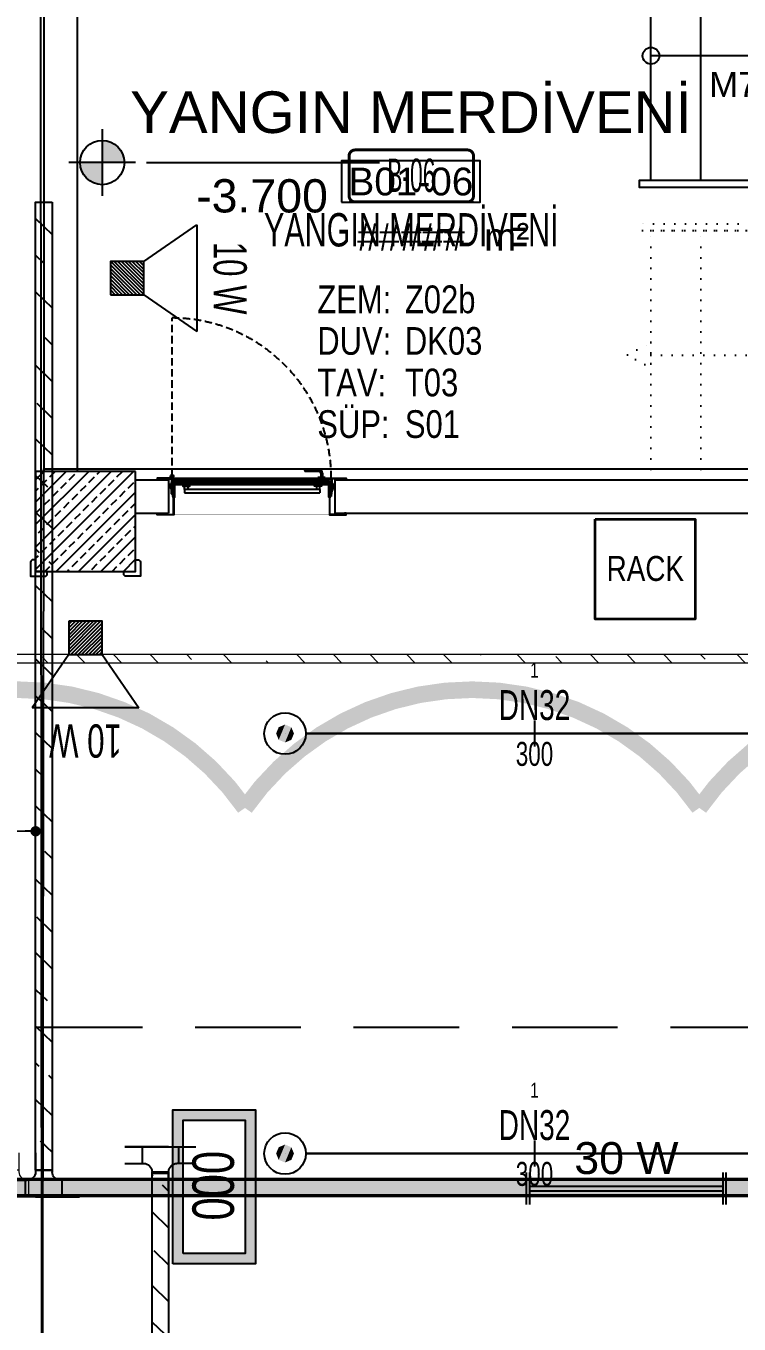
# Model space of a CAD drawing. Header units: millimetres. Extents: x -379292 to 1221486, y 92049 to 447512.
# Drawn here: x -167013 to -162725, y 235794 to 243598 of the extents above; entities that cross this region are included whole.
import ezdxf
from ezdxf import colors
from ezdxf.entities.mleader import LeaderData, LeaderLine
from ezdxf.enums import TextEntityAlignment as Align
from ezdxf.math import Vec2, Vec3

# ---------------------------------------------------------------- set-up
doc = ezdxf.new("R2010")
doc.units = ezdxf.units.MM
for name, pattern in [('( Hidden )', [0.375, 0.25, -0.125]), ('DOT', [6.35, 0, -6.35]), ('HIDDEN', [9.525, 6.35, -3.175])]:
    doc.linetypes.add(name, pattern=pattern)
for name, color, linetype in [('-M-MAHAL-DEBILER', 7, 'Continuous'), ('-M-MAHAL-ETIKET-NOT', 7, 'Continuous'), ('-M-MAHAL-ETIKET-NOTM', 7, 'Continuous'), ('-M-MAHAL-ETK-', 7, 'Continuous'), ('-M-MAHAL-HAVA-DEGISIM', 7, 'Continuous'), ('-M-MAHAL-NO', 7, 'Continuous'), ('-M-MAHAL-NOM', 7, 'Continuous'), ('-M-YNGN-BORUID', 7, 'Continuous'), ('-M-YNGN-BORUUZUN', 7, 'Continuous'), ('-M-YNGN-BORUYUK', 7, 'Continuous'), ('-M-YNGN-SPR-YUK', 7, 'Continuous'), ('-M-YNGN-ZON2-CAP-', 7, 'Continuous'), ('-M-YNGN-ZON2-SPR-', 7, 'Continuous'), ('010-05', 1, 'Continuous'), ('05_DOOR', 2, 'Continuous'), ('05_EQUIPMENT', 1, 'Continuous'), ('05_HANDRAIL', 153, 'Continuous'), ('05_HATCH 1', 101, 'Continuous'), ('05_HATCH CONCRETE', 141, 'Continuous'), ('05_HATCH SOLID-1', 252, 'Continuous'), ('05_MATERIAL TEXT', 112, 'Continuous'), ('05_PLAN LEVEL', 2, 'Continuous'), ('05_ROOM M2', 161, 'Continuous'), ('05_ROOM NAME', 153, 'Continuous'), ('05_ROOM NUMBER', 152, 'Continuous'), ('05_STAIRS', 52, 'Continuous'), ('05_STAIRS ARROW', 2, 'Continuous'), ('05_STEEL HIDDEN', 61, 'HIDDEN'), ('05_SYMBOL', 2, 'Continuous'), ('05_TEXT 2.5', 212, 'Continuous'), ('05_WALL', 3, 'Continuous'), ('08_ARAÇ SAYIM', 140, 'Continuous'), ('08_LAMP', 4, 'Continuous'), ('08_LOUD SYSTEM', 4, 'Continuous'), ('AIRONN ZONLAMA', 4, 'Continuous'), ('E_CT_ZA', 6, 'Continuous'), ('EYazı', 7, 'Continuous')]:
    doc.layers.add(name, color=color, linetype=linetype)
doc.layers.add('-M-YNGN-SPR-CAPCIZGI', color=188, linetype='Continuous', plot=False)
for name, color, linetype, lineweight in [('-M-YNGN-ZON2', 4, 'SP', 30), ('E_CT_AYDINLATMA', 3, 'Continuous', 9), ('E_CT_KIRMIZI', 1, 'Continuous', 9)]:
    doc.layers.add(name, color=color, linetype=linetype, lineweight=lineweight)
doc.styles.add('-M-ISSO-TEXT-TTF', font='ARIALN.TTF')
doc.styles.add('-M-MHLETK-NOT', font='romans.shx', dxfattribs={"width": 0.7})
doc.styles.add('-M-MHLETK-TEXT', font='ARIALN.TTF', dxfattribs={"width": 0.7})
doc.styles.add('CIZGI', font='tahoma.ttf', dxfattribs={"width": 0.8, "oblique": 20})
doc.styles.add('DIM', font='arial.ttf')
doc.styles.add('ET8-TRF5-M-001...002-01$0$Standard', font='arial.ttf')
doc.styles.add('HCAD', font='HCAD.SHX', dxfattribs={"width": 0.8, "height": 0.2})
doc.styles.add('PIPESIZE', font='hcad.shx', dxfattribs={"width": 0.8})
doc.styles.add('SPR-NOT', font='romans.shx')
doc.styles.get("Standard").update_dxf_attribs({"font": 'segoeuil.ttf'})
doc.styles.add('TR', font='tsimpali.shx', dxfattribs={"width": 0.7})
doc.styles.add('WMF-Arial', font='TURK.SHX')
doc.styles.add('YAZI-2', font='arial.ttf', dxfattribs={"height": 2})
doc.styles.add('YAZI-2.5', font='arial.ttf', dxfattribs={"height": 2.5})
doc.styles.add('YAZI-3', font='arial.ttf', dxfattribs={"height": 3})
doc.linetypes.add('SP', pattern='A,2,-0.1,["SP",CIZGI,S=0.14,R=0.2,X=0,Y=-0.07],-0.255', length=2.355)
pattern_1 = [(270, (-695728.2336, -3493868.9414), (1.3748153225, -2.38125), [1.5875, -3.175]), (30, (-695728.2336, -3493868.9414), (1.3748153315, 2.3812499948), [1.5875, -3.175]), (330, (-695728.2336, -3493868.9414), (2.749630654, -5.2e-09), [-3.175, 1.5875])]

# ---------------------------------------------------------------- blocks, each defined once
blk = doc.blocks.new('PLAN KOT IKILI')
at = {"layer": '05_PLAN LEVEL'}
h = blk.add_hatch(color=2, dxfattribs=at)
h.paths.add_polyline_path([(0, 2), (0, 0), (2, 0, 0.414214)])
h.paths.add_polyline_path([(0, 0), (-2, 0, 0.414214), (0, -2)])
at = {"layer": '05_PLAN LEVEL', "color": 2}
for p, q in [((0, 3), (0, -3)), ((3, 0), (-3, 0)), ((4, 0), (25, 0))]:
    blk.add_line(p, q, dxfattribs=at)
blk.add_circle((0, 0), 2, dxfattribs=at)
at = {"layer": '05_PLAN LEVEL', "style": 'YAZI-3'}
for tag, p in [('BITMISKOT', (15, 3)), ('KABAKOT', (15, -3))]:
    blk.add_attdef(tag, text='', height=3, dxfattribs=at).set_placement(p, align=Align.MIDDLE)
blk = doc.blocks.new('*U87')
at = {"layer": '05_HANDRAIL', "color": 8}
blk.add_lwpolyline([(1443.7, 1500), (3200, 1500), (3200, 1800), (-70, 1800), (-70, 1760), (3160, 1760), (3160, 1540), (1417.8, 1540)], dxfattribs=at)
at = {"layer": '05_HANDRAIL', "color": 8, "linetype": 'DOT', "ltscale": 10}
blk.add_lwpolyline([(1351.9, 1540), (-50, 1540), (-50, 1500), (1384.2, 1500)], dxfattribs=at)
at = {"layer": '05_STAIRS', "color": 8, "flags": 128}
for points in [[(0, 1800), (0, 3300)], [(300, 1800), (300, 3300)], [(600, 1800), (600, 3300)], [(900, 1800), (900, 3300)], [(1200, 1800), (1200, 3300)], [(1500, 1800), (1500, 3300)], [(1800, 1800), (1800, 3300)], [(2100, 1800), (2100, 3300)], [(2400, 1800), (2400, 3300)], [(2700, 1800), (2700, 3300)], [(3000, 1800), (3000, 3300)], [(1928.3, 750), (3000, 750), (3950, 750), (3950, 2550), (0, 2550)], [(1443.7, 1500), (3200, 1500), (3200, 1800), (0, 1800)], [(1800, 948.6), (1800, 1500)], [(2100, 484.3), (2100, 1500)], [(2400, 0), (2400, 1500)], [(2700, 0), (2700, 1500)], [(3000, 0), (3000, 1500)]]:
    blk.add_lwpolyline(points, dxfattribs=at)
at = {"layer": '05_STAIRS', "color": 8, "linetype": 'DOT', "ltscale": 10, "flags": 128}
for points in [[(0, 0), (0, 1500)], [(0, 1500), (1384.2, 1500)], [(300, 0), (300, 1500)], [(600, 0), (600, 1500)], [(900, 0), (900, 1500)], [(1200, 0), (1200, 1500)], [(1500, 1412.9), (1500, 1500)], [(1500, 0), (1500, 1320.7)], [(0, 825), (0, 675), (-145, 750), (0, 825)], [(1800, 0), (1800, 856.4)], [(0, 750), (1868.8, 750)], [(2100, 0), (2100, 392.2)]]:
    blk.add_lwpolyline(points, dxfattribs=at)
at = {"layer": '05_STAIRS', "color": 8, "linetype": '( Hidden )', "ltscale": 200}
for points in [[(2353.4, 0), (1358.3, 1540)], [(2412.9, 0), (1417.8, 1540)]]:
    blk.add_lwpolyline(points, dxfattribs=at)
at = {"layer": '05_STAIRS ARROW', "color": 8, "ltscale": 2}
blk.add_circle((0, 2550), 50, dxfattribs=at)
blk = doc.blocks.new('bariyer')
at = {"color": 8, "ltscale": 25}
blk.add_lwpolyline([(0, -70), (15, -70, 0.414214), (30, -55), (30, 30), (-55, 30, 0.414214), (-70, 15), (-70, 0), (0, 0)], format="xyb", close=True, dxfattribs=at)
blk = doc.blocks.new('VIDA')
at = {"layer": '05_EQUIPMENT'}
h = blk.add_hatch(dxfattribs=at)
h.set_pattern_fill('LINE', color=256, scale=0.1, angle=150, style=0)
h.set_pattern_definition([(330, (-3585.31887, 6072.20274), (0.03125, 0.05412658774), [])])
h.paths.add_polyline_path([(-0.09, -0.26), (-0.09, -1.74), (0.09, -1.74), (0.09, -0.26)])
h.paths.add_polyline_path([(-0.09, -0.26), (0.09, -0.26), (0, 0)])
for p, q in [((-0.09, -0.26), (0, 0)), ((0.09, -0.26), (0, 0)), ((-0.01, -2.02), (-0.18, -2.02)), ((0.09, -1.74), (-0.09, -1.74)), ((0.09, -1.95), (-0.09, -1.95)), ((0.01, -1.98), (-0.01, -1.98)), ((-0.01, -2.02), (-0.01, -1.98)), ((0.01, -2.02), (0.01, -1.98)), ((0.18, -2.02), (0.01, -2.02))]:
    blk.add_line(p, q, dxfattribs=at)
for points in [[(-0.18, -2.02), (-0.09, -1.95), (-0.09, -0.26)], [(0.18, -2.02), (0.09, -1.95), (0.09, -0.26)]]:
    blk.add_lwpolyline(points, dxfattribs=at)
blk = doc.blocks.new('*U98')
at = {"color": 8, "ltscale": 7}
for p, q in [((905.1, 60), (821.8, 60)), ((905.1, 50), (821.8, 50))]:
    blk.add_line(p, q, dxfattribs=at)
blk.add_arc((821.8, 55), 5, 90, 270, dxfattribs=at)
at = {"color": 8}
blk.add_wipeout([(0, 5), (0, -206), (1000, -206), (1000, 5)], dxfattribs=at)
at = {"layer": '010-05', "ltscale": 7}
h = blk.add_hatch(dxfattribs=at)
h.set_pattern_fill('ANSI37', color=8, scale=0.1, angle=540, style=0)
h.set_pattern_definition([(225, (19752.8965, 13790.6787), (0.224506403, -0.224506403), []), (315, (19752.8965, 13790.6787), (0.224506403, 0.224506403), [])])
edge = h.paths.add_edge_path(flags=16)
edge.add_line((28.5, -35.1), (28.5, -43.7))
edge.add_line((28.5, -43.7), (21.5, -43.7))
edge.add_line((21.5, -43.7), (21.5, -37.4))
edge.add_arc((25.9, -39), 4.69, 56.54278, 159.2569, ccw=False)
edge = h.paths.add_edge_path()
edge.add_line((29.5, -33.5), (29.5, -44.7))
edge.add_line((29.5, -44.7), (20.5, -44.7))
edge.add_line((20.5, -44.7), (20.5, -30.9))
edge.add_line((20.5, -30.9), (34.2, -30.9))
edge.add_line((34.2, -30.9), (32.2, -31.4))
edge.add_arc((32.2, -34.2), 2.82, 91.10929, 165.59862)
edge = h.paths.add_edge_path(flags=16)
edge.add_arc((32.2, -34.2), 3.82, 143.46678, 165.59862, ccw=False)
edge.add_line((29.1, -31.9), (21.5, -31.9))
edge.add_line((21.5, -31.9), (21.5, -34.5))
edge.add_arc((25.7, -41.7), 8.25, 70.11032, 120.2945, ccw=False)
edge.add_line((28.5, -33.9), (28.5, -33.5))
edge.add_line((28.5, -33.5), (28.5, -33.2))
h = blk.add_hatch(dxfattribs=at)
h.set_pattern_fill('ANSI37', color=8, scale=0.1, angle=540, style=0)
h.set_pattern_definition([(315, (-21740.32198, 13790.6787), (-0.224506403, -0.224506403), []), (225, (-21740.32198, 13790.6787), (-0.224506403, 0.224506403), [])])
edge = h.paths.add_edge_path(flags=16)
edge.add_line((971.5, -35.1), (971.5, -43.7))
edge.add_line((971.5, -43.7), (978.5, -43.7))
edge.add_line((978.5, -43.7), (978.5, -37.4))
edge.add_arc((974.1, -39), 4.69, 20.7431, 123.45722)
edge = h.paths.add_edge_path()
edge.add_line((970.5, -33.5), (970.5, -44.7))
edge.add_line((970.5, -44.7), (979.5, -44.7))
edge.add_line((979.5, -44.7), (979.5, -30.9))
edge.add_line((979.5, -30.9), (965.8, -30.9))
edge.add_line((965.8, -30.9), (967.8, -31.4))
edge.add_arc((967.8, -34.2), 2.82, 14.40138, 88.89071, ccw=False)
edge = h.paths.add_edge_path(flags=16)
edge.add_arc((967.8, -34.2), 3.82, 14.40138, 36.53322)
edge.add_line((970.9, -31.9), (978.5, -31.9))
edge.add_line((978.5, -31.9), (978.5, -34.5))
edge.add_arc((974.3, -41.7), 8.25, 59.7055, 109.88968)
edge.add_line((971.5, -33.9), (971.5, -33.5))
edge.add_line((971.5, -33.5), (971.5, -33.2))
at = {"layer": '05_HATCH 1'}
h = blk.add_hatch(dxfattribs=at)
h.set_pattern_fill('HONEY', color=8, scale=0.5, angle=270, style=0)
h.set_pattern_definition(pattern_1)
h.paths.add_polyline_path([(40.5, -3.1), (43.7, -8.7), (956.3, -8.7), (959.5, -3.1)])
h = blk.add_hatch(dxfattribs=at)
h.set_pattern_fill('HONEY', color=8, scale=0.5, angle=270, style=0)
h.set_pattern_definition(pattern_1)
h.paths.add_polyline_path([(40.5, -15.3), (43.7, -9.7), (956.3, -9.7), (959.5, -15.3)])
at = {"color": 8, "linetype": 'HIDDEN', "ltscale": 7}
blk.add_line((21, 20.6), (21, 973.1), dxfattribs=at)
at = {"color": 8, "ltscale": 7}
for p, q in [((22, 10), (947.9, 10)), ((22, 10), (978, 10)), ((22, 8.8), (22, 10)), ((27.3, 2.4), (27.3, 1.4)), ((27.3, 2.4), (37.2, 2.4)), ((27.3, 1.4), (36.7, 1.4)), ((37.5, 4.8), (36.3, 4.8)), ((36.7, 1.4), (42.8, -9.2)), ((962.8, 2.4), (37.2, 2.4)), ((37.2, 2.4), (43.7, -8.7)), ((37.5, 8.8), (962.5, 8.8)), ((941.8, 15), (896.8, 15)), ((896.8, 15), (896.8, 10)), ((915.1, 40), (915.1, 15)), ((925.1, 40), (925.1, 15)), ((941.8, 15), (941.8, 10)), ((962.8, 2.4), (956.3, -8.7)), ((963.3, 1.4), (957.2, -9.2)), ((962.5, 4.8), (963.7, 4.8)), ((972.7, 2.4), (962.8, 2.4)), ((972.7, 1.4), (963.3, 1.4)), ((972.7, 2.4), (972.7, 1.4)), ((978, 8.8), (978, 10)), ((978, 8.8), (978, 10)), ((962.5, -27.2), (22, -27.2)), ((22, -27.2), (962.5, -27.2)), ((22, -28.4), (22, -27.2)), ((962.5, -28.4), (22, -28.4)), ((978, -28.4), (22, -28.4)), ((42.8, -9.2), (27.3, -9.2)), ((27.3, -19.9), (36.6, -19.9)), ((27.3, -19.9), (27.3, -20.9)), ((27.3, -20.9), (37.2, -20.9)), ((33.2, -28.4), (962.5, -28.4)), ((37.5, -23.2), (36.3, -23.2)), ((36.6, -19.9), (42.8, -9.2)), ((37.2, -20.9), (43.7, -9.7)), ((962.8, -20.9), (37.2, -20.9)), ((956.3, -8.7), (43.7, -8.7)), ((956.3, -9.7), (43.7, -9.7)), ((96, -58.4), (96, -38.4)), ((908.6, -58.4), (96, -58.4)), ((96, -58.4), (96, -78.4)), ((116, -38.4), (116, -58.4)), ((888.6, -38.4), (888.6, -58.4)), ((908.6, -58.4), (908.6, -38.4)), ((908.6, -58.4), (908.6, -78.4)), ((962.8, -20.9), (956.3, -9.7)), ((963.4, -19.9), (957.2, -9.2)), ((957.2, -9.2), (972.7, -9.2)), ((962.5, -23.2), (963.7, -23.2)), ((972.7, -20.9), (962.8, -20.9)), ((972.7, -19.9), (963.4, -19.9)), ((972.7, -19.9), (972.7, -20.9)), ((978, -28.4), (978, -27.2)), ((978, -28.4), (978, -27.2)), ((96, -78.4), (908.6, -78.4))]:
    blk.add_line(p, q, dxfattribs=at)
at = {"color": 8, "ltscale": 7, "flags": 128}
for points in [[(35.5, -101.4, -1), (34, -101.4), (34, -84.7), (32, -84.7), (32, -101.4, 1), (37.5, -101.4), (37.5, -34.9, 1), (30, -34.9), (30, -44.7), (20, -44.7), (20, 10), (-68, 10), (-68, 0), (-58, 0), (-58, 2), (-66, 2), (-66, 8), (18, 8), (18, -46.7), (32, -46.7), (32, -34.9, -1), (35.5, -34.9)], [(964.5, -101.4, 1), (966, -101.4), (966, -84.7), (968, -84.7), (968, -101.4, -1), (962.5, -101.4), (962.5, -34.9, -1), (970, -34.9), (970, -44.7), (980, -44.7), (980, 10), (1068, 10), (1068, 0), (1058, 0), (1058, 2), (1066, 2), (1066, 8), (982, 8), (982, -46.7), (968, -46.7), (968, -34.9, 1), (964.5, -34.9)]]:
    blk.add_lwpolyline(points, format="xyb", close=True, dxfattribs=at)
at = {"color": 8, "ltscale": 7}
for points in [[(37.5, 4.8), (37.5, 8.8), (22, 8.8), (22, -27.2), (37.5, -27.2), (37.5, -23.2)], [(36.3, 4.8), (36.3, 7.6), (23.2, 7.6), (23.2, -26), (36.3, -26), (36.3, -23.2)], [(962.5, 4.8), (962.5, 8.8), (978, 8.8), (978, -27.2), (962.5, -27.2), (962.5, -23.2)], [(963.7, 4.8), (963.7, 7.6), (976.8, 7.6), (976.8, -26), (963.7, -26), (963.7, -23.2)], [(86, -28.4), (86, -38.4), (127.7, -38.4), (127.7, -28.4)], [(918.6, -28.4), (918.6, -38.4), (877, -38.4), (877, -28.4)]]:
    blk.add_lwpolyline(points, dxfattribs=at)
for points in [[(32, -54.7), (32, -210), (-68, -210), (-68, -200), (-58, -200), (-58, -202), (-66, -202), (-66, -208), (30, -208), (30, -54.7)], [(29, -56.7), (20, -56.7), (20, -82.9), (30, -92.9), (30, -106.2), (28, -106.2), (28, -93.7), (18, -83.7), (18, -54.7), (29, -54.7)], [(40.5, -3.1), (43.7, -8.7), (956.3, -8.7), (959.5, -3.1)], [(40.5, -15.3), (43.7, -9.7), (956.3, -9.7), (959.5, -15.3)], [(968, -54.7), (968, -210), (1068, -210), (1068, -200), (1058, -200), (1058, -202), (1066, -202), (1066, -208), (970, -208), (970, -54.7)], [(971, -56.7), (980, -56.7), (980, -82.9), (970, -92.9), (970, -106.2), (972, -106.2), (972, -93.7), (982, -83.7), (982, -54.7), (971, -54.7)]]:
    blk.add_lwpolyline(points, close=True, dxfattribs=at)
for radius in [10.1, 6.72]:
    blk.add_circle((21, 20.6), radius, dxfattribs=at)
at = {"color": 8, "linetype": 'HIDDEN', "ltscale": 7}
blk.add_arc((17.8, 13), 960.2, 359.78747, 89.80985, dxfattribs=at)
at = {"color": 8, "ltscale": 7}
for radius in [20, 10]:
    blk.add_arc((905.1, 40), radius, 0, 90, dxfattribs=at)
at = {"layer": '010-05', "color": 8, "ltscale": 7}
for points in [[(29.5, -33.5, -0.336971), (32.2, -31.4), (34.2, -30.9), (29.5, -30.9), (20.5, -30.9), (20.5, -44.7), (29.5, -44.7)], [(28.5, -33.9, 0.222538), (21.5, -34.5), (21.5, -31.9), (29.1, -31.9, 0.09687), (28.5, -33.2), (28.5, -33.5)], [(28.5, -43.7), (21.5, -43.7), (21.5, -37.3, -0.473637), (28.5, -35.1)], [(970.5, -33.5, 0.336971), (967.8, -31.4), (965.8, -30.9), (970.5, -30.9), (979.5, -30.9), (979.5, -44.7), (970.5, -44.7)], [(971.5, -33.9, -0.222538), (978.5, -34.5), (978.5, -31.9), (970.9, -31.9, -0.09687), (971.5, -33.2), (971.5, -33.5)], [(971.5, -43.7), (978.5, -43.7), (978.5, -37.3, 0.473637), (971.5, -35.1)]]:
    blk.add_lwpolyline(points, format="xyb", close=True, dxfattribs=at)
at = {"layer": '05_STEEL HIDDEN', "color": 8, "ltscale": 7}
for points in [[(17, -47.8), (17, -22.6), (11, -22.6), (11, -48.9), (23, -77.2), (23, -99.5), (29, -99.5), (29, -76)], [(983, -47.8), (983, -22.6), (989, -22.6), (989, -48.9), (977, -77.2), (977, -99.5), (971, -99.5), (971, -76)]]:
    blk.add_lwpolyline(points, close=True, dxfattribs=at)
at = {"layer": '05_STEEL HIDDEN', "color": 8, "ltscale": 7, "flags": 128}
for points in [[(17, -22.6), (18, -22.6), (18, -47.8), (30, -76), (30, -99.5), (29, -99.5)], [(983, -22.6), (982, -22.6), (982, -47.8), (970, -76), (970, -99.5), (971, -99.5)]]:
    blk.add_lwpolyline(points, dxfattribs=at)
at = {"layer": '05_WALL', "color": 8, "ltscale": 20}
for points in [[(0, 0), (0, -200)], [(1000, 0), (1000, -200)]]:
    blk.add_lwpolyline(points, dxfattribs=at)
at = {"color": 8, "ltscale": 7, "yscale": 10, "zscale": 10, "rotation": 180}
for p, xscale in [((25, -64.9), -10), ((975, -64.9), 10)]:
    blk.add_blockref('VIDA', p, dxfattribs=dict(at, xscale=xscale))
blk = doc.blocks.new('başlık')
at = {"layer": '05_MATERIAL TEXT', "style": 'DIM', "width": 0.8}
for s, p in [('ZEM:', (0, 50)), ('DUV:', (0, -100)), ('TAV:', (0, -250)), ('SÜP:', (0, -400))]:
    blk.add_text(s, height=100, dxfattribs=at).set_placement(p, align=Align.MIDDLE_LEFT)
blk = doc.blocks.new('MAHAL')
at = {"layer": '05_ROOM NUMBER'}
blk.add_lwpolyline([(-5.458, -10.749), (4.542, -10.749), (4.542, -7.749), (-5.458, -7.749)], close=True, dxfattribs=at)
at = {"layer": '05_HATCH SOLID-1', "xscale": 0.02, "yscale": 0.02, "zscale": 0.02}
blk.add_blockref('başlık', (-7.212, -18.749), dxfattribs=at)
at = {"layer": '05_MATERIAL TEXT', "style": 'DIM', "width": 0.8}
for tag, p in [('ZEMİN', (-0.891, -17.749)), ('DUVAR', (-0.891, -20.749)), ('TAVAN', (-0.891, -23.749)), ('SÜPÜRGELİK', (-0.891, -26.749))]:
    blk.add_attdef(tag, text='', height=2, dxfattribs=at).set_placement(p, align=Align.MIDDLE_LEFT)
at = {"layer": '05_ROOM M2', "insert": (6.453, -13.242), "char_height": 2, "attachment_point": 5, "style": 'YAZI-2'}
blk.add_mtext_dynamic_manual_height_columns('m²', width=6.93867, gutter_width=625, heights=[0], dxfattribs=at)
at = {"layer": '05_ROOM M2', "style": 'YAZI-2'}
blk.add_attdef('MAHALM2', text='', height=2, dxfattribs=at).set_placement((-0.458, -13.249), align=Align.MIDDLE_CENTER)
at = {"layer": '05_ROOM NAME', "style": 'YAZI-3'}
for tag, p in [('INGMAHALADI', (-0.458, 0.751)), ('TURMAHALADI', (-0.458, -4.249))]:
    blk.add_attdef(tag, text='', height=3, dxfattribs=at).set_placement(p, align=Align.MIDDLE_CENTER)
at = {"layer": '05_ROOM NUMBER', "style": 'YAZI-2'}
blk.add_attdef('MAHALNO', text='', height=2, dxfattribs=at).set_placement((-0.458, -9.249), align=Align.MIDDLE_CENTER)
blk = doc.blocks.new('OtoParkBodrumKatMimari')
at = {"layer": '05_HATCH CONCRETE'}
h = blk.add_hatch(dxfattribs=at)
h.set_pattern_fill('ANSI33', color=8, scale=15, angle=180, style=0)
h.set_pattern_definition([(225, (905000, -3e-07), (67.351921, -67.351921), []), (225, (904932.65, -3e-07), (67.351921, -67.351921), [47.625, -23.8125])])
h.paths.add_polyline_path([(80000, 140100), (79400, 140100), (79400, 139500), (80000, 139500)])
at = {"color": 5}
blk.add_lwpolyline([(80000, 140100), (79400, 140100), (79400, 139500), (80000, 139500)], close=True, dxfattribs=at)
at = {"layer": '05_SYMBOL', "color": 252, "linetype": 'HIDDEN', "ltscale": 100}
blk.add_lwpolyline([(17400, 138758.7, 0.414214), (19400, 136758.7), (128500, 136758.7, 0.414214), (130500, 138758.7), (130500, 148800, 0.414214), (128500, 150800), (19400, 150800, 0.414214), (17400, 148800), (17400, 138758.7)], format="xyb", dxfattribs=at)
at = {"layer": '05_WALL', "color": 8, "flags": 128}
for points in [[(79450, 144000), (79450, 140100)], [(79650, 144000), (79650, 140100)], [(80000, 140050), (87800, 140050)], [(80000, 139850), (87800, 139850)]]:
    blk.add_lwpolyline(points, dxfattribs=at)
blk.add_blockref('*U87', (83100, 140050))
at = {"layer": '05_PLAN LEVEL'}
ref = blk.add_blockref('PLAN KOT IKILI', (79800.5, 141957.6), dxfattribs=dict(at, xscale=66.66666666666666, yscale=66.66666666666666, zscale=66.66666666666666))
ref.add_attrib('KABAKOT', '-3.700 ', dxfattribs={"height": 200, "style": 'YAZI-3'}).set_placement((80800.5, 141757.6), align=Align.MIDDLE)
at = {"layer": '05_SYMBOL', "color": 8, "rotation": 180}
blk.add_blockref('bariyer', (79400, 139500), dxfattribs=at)
at = {"layer": '05_SYMBOL', "color": 8, "xscale": -1, "rotation": 180}
blk.add_blockref('bariyer', (80000, 139500), dxfattribs=at)
at = {"layer": '05_TEXT 2.5', "insert": (83450, 142350), "char_height": 150, "attachment_point": 7, "style": 'YAZI-2.5'}
blk.add_mtext_dynamic_manual_height_columns('\\A1;M7 22x168.1/300mm', width=4150.392, gutter_width=12.5, heights=[101], dxfattribs=at)
at = {"layer": '05_DOOR'}
blk.add_blockref('*U98', (80200, 140050), dxfattribs=at)
at = {"layer": '05_ROOM NUMBER'}
ref = blk.add_blockref('MAHAL', (81694.9, 142614.4), dxfattribs=dict(at, xscale=83.33333333333333, yscale=83.33333333333333, zscale=83.33333333333333))
ref.add_attrib('TURMAHALADI', 'YANGIN MERDİVENİ', dxfattribs={"layer": '05_ROOM NAME', "height": 250, "style": 'YAZI-3'}).set_placement((81656.7, 142260.3), align=Align.MIDDLE_CENTER)
ref.add_attrib('MAHALNO', 'B01-06', dxfattribs={"height": 166.67, "style": 'YAZI-2'}).set_placement((81656.7, 141843.6), align=Align.MIDDLE_CENTER)
ref.add_attrib('MAHALM2', '#####', dxfattribs={"layer": '05_ROOM M2', "height": 166.67, "style": 'YAZI-2'}).set_placement((81656.7, 141510.3), align=Align.MIDDLE_CENTER)
ref.add_attrib('ZEMİN', 'Z02b', dxfattribs={"layer": '05_MATERIAL TEXT', "height": 166.67, "style": 'DIM', "width": 0.8}).set_placement((81620.6, 141135.3), align=Align.MIDDLE_LEFT)
ref.add_attrib('DUVAR', 'DK03', dxfattribs={"layer": '05_MATERIAL TEXT', "height": 166.67, "style": 'DIM', "width": 0.8}).set_placement((81620.6, 140885.3), align=Align.MIDDLE_LEFT)
ref.add_attrib('TAVAN', 'T03', dxfattribs={"layer": '05_MATERIAL TEXT', "height": 166.67, "style": 'DIM', "width": 0.8}).set_placement((81620.6, 140635.3), align=Align.MIDDLE_LEFT)
ref.add_attrib('SÜPÜRGELİK', 'S01', dxfattribs={"layer": '05_MATERIAL TEXT', "height": 166.67, "style": 'DIM', "width": 0.8}).set_placement((81620.6, 140385.3), align=Align.MIDDLE_LEFT)
blk = doc.blocks.new('SP-C-UP-12')
at = {"ltscale": 10}
blk.add_line((0, 0), (0, 0), dxfattribs=at)
at = {"color": 1, "linetype": 'Continuous'}
blk.add_circle((0, 0), 12.5, dxfattribs=at)
at = {"ltscale": 10}
for points in [[(-5.37, 0), (-3.8, 3.8), (-3.8, -3.8), (0, 5.37)], [(-3.8, -3.8), (0, 5.37), (0, -5.37), (3.8, 3.8)], [(0, -5.37), (3.8, 3.8), (3.8, -3.8), (5.37, 0)]]:
    blk.add_solid(points, dxfattribs=at)
at = {"layer": '-M-YNGN-SPR-YUK', "style": 'SPR-NOT', "width": 0.5, "flags": 9}
for tag, p in [('YUK', (0, 17.77)), ('CAP', (0, 14.42)), ('TIP', (0.2, 10.78))]:
    blk.add_attdef(tag, text='', height=2.5, dxfattribs=at).set_placement(p, align=Align.MIDDLE_CENTER)
blk = doc.blocks.new('SPRKL100')
at = {"layer": '-M-YNGN-SPR-CAPCIZGI'}
blk.add_line((0, 0.431), (0, -0.431), dxfattribs=at)
at = {"layer": '-M-YNGN-BORUID', "color": 0, "style": 'HCAD', "width": 0.8, "flags": 1}
blk.add_attdef('DIC', text='', height=0.4, dxfattribs=at).set_placement((0, -1.693), align=Align.CENTER)
at = {"layer": '-M-YNGN-BORUUZUN', "color": 0, "style": 'HCAD', "width": 0.7}
blk.add_attdef('BOY', text='', height=0.8, dxfattribs=at).set_placement((0, -1.08), align=Align.CENTER)
at = {"layer": '-M-YNGN-BORUYUK', "color": 6, "style": 'PIPESIZE', "width": 0.8}
blk.add_attdef('YUK', text='', height=0.5, dxfattribs=at).set_placement((0, 1.866), align=Align.CENTER)
at = {"color": 0, "style": 'PIPESIZE', "width": 0.7}
blk.add_attdef('CAP', text='', height=1, dxfattribs=at).set_placement((0, 0.45), align=Align.CENTER)
blk = doc.blocks.new('A$C69E5DB5D')
at = {"layer": '-M-YNGN-ZON2', "ltscale": 500}
for p, q in [((-5493.4, -537.58), (-5768.4, -537.58)), ((-5493.4, -790.08), (-5768.4, -790.08))]:
    blk.add_line(p, q, dxfattribs=at)
at = {"layer": '-M-YNGN-ZON2-CAP-', "xscale": 18, "yscale": 18, "zscale": 18}
for p in [(-5630.9, -537.58), (-5630.9, -790.08)]:
    blk.add_blockref('SPRKL100', p, dxfattribs=at).add_auto_attribs({'YUK': '1', 'CAP': 'DN32', 'BOY': '300'})
at = {"layer": '-M-YNGN-ZON2-SPR-'}
for p in [(-5780.9, -537.58), (-5780.9, -790.08)]:
    blk.add_blockref('SP-C-UP-12', p, dxfattribs=at)
blk = doc.blocks.new('*U653')
h = blk.add_hatch()
h.set_pattern_fill('ANSI33', color=0, scale=50, angle=1, style=0)
h.paths.add_polyline_path([(-115024.3, 100), (-249.3, 100), (-249.3, 0), (-115024.3, 0)])
at = {"color": 0}
blk.add_lwpolyline([(-115024.3, 100), (-249.3, 100), (-249.3, 0), (-115024.3, 0)], close=True, dxfattribs=at)
at = {"ltscale": 25, "flags": 1}
for tag, p in [('YUKSEKLIK', (-228.6, -148.7)), ('KALINLIK', (-228.6, -213.3))]:
    blk.add_attdef(tag, p, '', height=50, dxfattribs=at)
blk = doc.blocks.new('*U229')
at = {"color": 0}
for p, q in [((264, 264), (-164, 264)), ((-60, 264), (-60, 164)), ((0, 264), (264, 264)), ((160, 264), (160, 164)), ((-164, 164), (-50, 164)), ((264, 164), (150, 164)), ((0, 0), (0, 114)), ((0, 104), (100, 104)), ((100, 0), (100, 114))]:
    blk.add_line(p, q, dxfattribs=at)
for centre, start, end in [((-50, 114), 0, 90), ((150, 114), 90, 180)]:
    blk.add_arc(centre, 50, start, end, dxfattribs=at)
blk = doc.blocks.new('*U783')
h = blk.add_hatch()
h.set_pattern_fill('ANSI33', color=0, scale=50, angle=1, style=0)
h.paths.add_polyline_path([(-1482.8, 50), (8396.7, 50), (8396.7, 0), (-1482.8, 0)])
at = {"color": 0}
blk.add_lwpolyline([(-1482.8, 50), (8396.7, 50), (8396.7, 0), (-1482.8, 0)], close=True, dxfattribs=at)
at = {"ltscale": 25, "flags": 1}
for tag, p in [('YUKSEKLIK', (-228.6, -148.7)), ('KALINLIK', (-228.6, -213.3))]:
    blk.add_attdef(tag, p, '', height=50, dxfattribs=at)
blk = doc.blocks.new('*U839')
h = blk.add_hatch()
h.set_pattern_fill('ANSI33', color=0, scale=50, angle=1, style=0)
h.paths.add_polyline_path([(-5670.9, 100), (149.2, 100), (149.2, 0), (-5670.9, 0)])
at = {"color": 0}
blk.add_lwpolyline([(-5670.9, 100), (149.2, 100), (149.2, 0), (-5670.9, 0)], close=True, dxfattribs=at)
at = {"ltscale": 25, "flags": 1}
for tag, p in [('YUKSEKLIK', (-228.6, -148.7)), ('KALINLIK', (-228.6, -213.3))]:
    blk.add_attdef(tag, p, '', height=50, dxfattribs=at)
blk = doc.blocks.new('*U351')
at = {"color": 0}
for p, q in [((264, 264), (-164, 264)), ((-60, 264), (-60, 164)), ((0, 264), (264, 264)), ((160, 264), (160, 164)), ((-164, 164), (-50, 164)), ((264, 164), (150, 164)), ((0, 0), (0, 114)), ((0, 104), (100, 104)), ((100, 0), (100, 114))]:
    blk.add_line(p, q, dxfattribs=at)
for centre, start, end in [((-50, 114), 0, 90), ((150, 114), 90, 180)]:
    blk.add_arc(centre, 50, start, end, dxfattribs=at)
blk = doc.blocks.new('*U840')
h = blk.add_hatch()
h.set_pattern_fill('ANSI33', color=0, scale=50, angle=1, style=0)
h.paths.add_polyline_path([(-4231.1, 100), (159.2, 100), (159.2, 0), (-4231.1, 0)])
at = {"color": 0}
blk.add_lwpolyline([(-4231.1, 100), (159.2, 100), (159.2, 0), (-4231.1, 0)], close=True, dxfattribs=at)
at = {"ltscale": 25, "flags": 1}
for tag, p in [('YUKSEKLIK', (-228.6, -148.7)), ('KALINLIK', (-228.6, -213.3))]:
    blk.add_attdef(tag, p, '', height=50, dxfattribs=at)
blk = doc.blocks.new('*U352')
at = {"color": 0}
for p, q in [((264, 264), (-164, 264)), ((-60, 264), (-60, 164)), ((0, 264), (264, 264)), ((160, 264), (160, 164)), ((-164, 164), (-50, 164)), ((264, 164), (150, 164)), ((0, 0), (0, 114)), ((0, 104), (100, 104)), ((100, 0), (100, 114))]:
    blk.add_line(p, q, dxfattribs=at)
for centre, start, end in [((-50, 114), 0, 90), ((150, 114), 90, 180)]:
    blk.add_arc(centre, 50, start, end, dxfattribs=at)
blk = doc.blocks.new('*U984')
h = blk.add_hatch()
h.set_pattern_fill('ANSI33', color=0, scale=50, angle=1, style=0)
h.paths.add_polyline_path([(-55946.8, 100), (-770.3, 100), (-770.3, 0), (-55946.8, 0)])
at = {"color": 0}
blk.add_lwpolyline([(-55946.8, 100), (-770.3, 100), (-770.3, 0), (-55946.8, 0)], close=True, dxfattribs=at)
at = {"ltscale": 25, "flags": 1}
for tag, p in [('YUKSEKLIK', (-228.6, -148.7)), ('KALINLIK', (-228.6, -213.3))]:
    blk.add_attdef(tag, p, '', height=50, dxfattribs=at)
blk = doc.blocks.new('_DOT')
at = {"color": 0, "linetype": 'ByBlock'}
blk.add_line((-0.5, 0), (-1, 0), dxfattribs=at)
at = {"color": 0, "linetype": 'ByBlock', "const_width": 0.5}
blk.add_lwpolyline([(-0.25, 0, 1), (0.25, 0, 1)], format="xyb", close=True, dxfattribs=at)
blk = doc.blocks.new('40 W SIVA ÜSTÜ ETANJ LED 50--')
at = {"layer": '08_LAMP'}
for p, q in [((-625, -100), (-625, 100)), ((-605, -100), (-605, 100)), ((605, -100), (605, 100)), ((625, -100), (625, 100)), ((-605, 15), (605, 15)), ((-605, -15), (605, -15))]:
    blk.add_line(p, q, dxfattribs=at)
at = {"layer": '08_LAMP', "color": 2, "style": 'YAZI-2'}
blk.add_text('30 W', height=200, dxfattribs=at).set_placement((0, 90), align=Align.CENTER)
blk = doc.blocks.new('TEK YUZLU 1 SATIR 3 KARAKTER')
at = {"layer": '08_ARAÇ SAYIM'}
h = blk.add_hatch(color=7, dxfattribs=at)
h.dxf.hatch_style = 1
h.paths.add_polyline_path([(-40.04, 43.53), (40.04, 43.53), (40.04, 6.25), (-40.04, 6.25)], flags=16)
h.paths.add_polyline_path([(-46.29, 49.78), (46.29, 49.78), (46.29, 0), (-46.29, 0)])
for points in [[(-46.29, 49.78), (46.29, 49.78), (46.29, 0), (-46.29, 0)], [(-40.04, 43.53), (40.04, 43.53), (40.04, 6.25), (-40.04, 6.25)]]:
    blk.add_lwpolyline(points, close=True, dxfattribs=at)
at = {"layer": '08_ARAÇ SAYIM', "color": 7, "style": 'WMF-Arial', "width": 0.75}
blk.add_text('000', height=25, dxfattribs=at).set_placement((0.66, 12.94), align=Align.CENTER)
blk = doc.blocks.new('RACK')
at = {"layer": '08_ARAÇ SAYIM', "color": 60, "lineweight": 35}
blk.add_lwpolyline([(-30, 60), (30, 60), (30, 0), (-30, 0)], close=True, dxfattribs=at)
at = {"layer": '08_ARAÇ SAYIM', "color": 4, "style": 'ET8-TRF5-M-001...002-01$0$Standard', "width": 0.8}
blk.add_text('RACK', height=15, dxfattribs=at).set_placement((0.1, 22.9), align=Align.CENTER)
blk = doc.blocks.new('15 W HORN 100_HARİCİ TİP')
at = {"layer": '08_LOUD SYSTEM'}
h = blk.add_hatch(dxfattribs=at)
h.set_pattern_fill('ANSI31', color=2, scale=4.8)
h.set_pattern_definition([(45, (-341645.439, -380325.335), (-10.77630735, 10.77630735), [])])
h.paths.add_polyline_path([(-100, 0), (100, 0), (100, 200), (-100, 200)])
at = {"layer": '08_LOUD SYSTEM', "ltscale": 2}
for p, q in [((-320, 520), (320, 520)), ((-100, 200), (-320, 520)), ((100, 200), (320, 520))]:
    blk.add_line(p, q, dxfattribs=at)
at = {"layer": '08_LOUD SYSTEM'}
blk.add_lwpolyline([(100, 0), (100, 200), (-100, 200), (-100, 0)], close=True, dxfattribs=at)
at = {"layer": '08_LOUD SYSTEM', "color": 2, "ltscale": 2, "style": 'TR', "width": 0.7}
blk.add_text('10 W', height=200, dxfattribs=at).set_placement((0, 620), align=Align.CENTER)
blk = doc.blocks.new('M-MHLETK-YNG')
at = {"layer": '-M-MAHAL-ETK-', "color": 0}
for p, q in [((-2.078, 0), (2.078, 0)), ((-1.161, 0), (-1.161, 0))]:
    blk.add_line(p, q, dxfattribs=at)
at = {"layer": '-M-MAHAL-ETK-', "color": 0, "const_width": 0.1}
blk.add_lwpolyline([(-1.878, 1.735), (1.878, 1.735, -0.414214), (2.078, 1.535), (2.078, 0.2, -0.414214), (1.878, 0), (-1.878, 0, -0.414214), (-2.078, 0.2), (-2.078, 1.535, -0.414214)], format="xyb", close=True, dxfattribs=at)
at = {"layer": '-M-MAHAL-DEBILER', "color": 4, "style": '-M-MHLETK-NOT', "width": 0.5, "flags": 8}
blk.add_attdef('DEBIS', text='', height=0.4, dxfattribs=at).set_placement((-2.173, 2.145), align=Align.MIDDLE_CENTER)
at = {"layer": '-M-MAHAL-DEBILER', "color": 191, "style": '-M-MHLETK-NOT', "width": 0.5, "flags": 8}
blk.add_attdef('DEBIR', text='', height=0.4, dxfattribs=at).set_placement((-1.613, 2.145), align=Align.MIDDLE_CENTER)
at = {"layer": '-M-MAHAL-DEBILER', "color": 31, "style": '-M-MHLETK-NOT', "width": 0.5, "flags": 8}
blk.add_attdef('DEBIF', text='', height=0.4, dxfattribs=at).set_placement((1.585, 2.145), align=Align.MIDDLE_CENTER)
at = {"layer": '-M-MAHAL-DEBILER', "color": 1, "style": '-M-MHLETK-NOT', "width": 0.5, "flags": 8}
blk.add_attdef('DEBIE', text='', height=0.4, dxfattribs=at).set_placement((2.32, 2.145), align=Align.MIDDLE_CENTER)
at = {"layer": '-M-MAHAL-ETIKET-NOT', "color": 3, "style": '-M-MHLETK-NOT', "width": 0.5, "flags": 9}
for tag, p, height in [('KLKTR', (-2.617, 1.425), 0.04), ('HL', (-2.616, 1.493), 0.0286), ('RDY-BOY1', (-2.614, 1.37), 0.0286), ('RDY-BOY2', (-2.614, 1.32), 0.0286), ('HLA', (-2.521, 1.493), 0.0286), ('RDY-TIP1', (-2.5, 1.37), 0.0286), ('RDY-TIP2', (-2.5, 1.32), 0.0286), ('RDY-ADET1', (-2.389, 1.37), 0.0286), ('RDY-ADET2', (-2.389, 1.32), 0.0286), ('RDY-ISI1', (-2.265, 1.37), 0.0286), ('RDY-ISI2', (-2.265, 1.32), 0.0286), ('AHU', (-2.225, 1.439), 0.0286), ('SHG', (-2.225, 1.493), 0.0286), ('LHG', (-2.132, 1.493), 0.0286), ('RDY-BNP1', (-2.102, 1.37), 0.0286), ('RDY-BNP2', (-2.102, 1.32), 0.0286), ('HG', (-2.039, 1.493), 0.0286), ('RDY-BNK1', (-1.964, 1.37), 0.0286), ('RDY-BNK2', (-1.964, 1.32), 0.0286), ('HGA', (-1.962, 1.493), 0.0286), ('EF', (-1.962, 1.439), 0.0286), ('RDY-BOY3', (-2.614, 1.27), 0.0286), ('RDY-BOY4', (-2.614, 1.22), 0.0286), ('KON-BOY1', (-2.614, 1.14), 0.0286), ('KON-BOY2', (-2.614, 1.09), 0.0286), ('KON-BOY3', (-2.614, 1.04), 0.0286), ('FCU-TIP1', (-2.614, 0.96), 0.0286), ('FCU-TIP2', (-2.614, 0.91), 0.0286), ('FCU-TIP3', (-2.614, 0.86), 0.0286), ('FCU-ADET1', (-2.524, 0.96), 0.0286), ('FCU-ADET2', (-2.524, 0.91), 0.0286), ('FCU-ADET3', (-2.524, 0.86), 0.0286), ('RDY-TIP3', (-2.5, 1.27), 0.0286), ('RDY-TIP4', (-2.5, 1.22), 0.0286), ('KON-TIP1', (-2.5, 1.14), 0.0286), ('KON-TIP2', (-2.5, 1.09), 0.0286), ('KON-TIP3', (-2.5, 1.04), 0.0286), ('FCU-KAP1', (-2.398, 0.96), 0.0286), ('FCU-KAP2', (-2.398, 0.91), 0.0286), ('FCU-KAP3', (-2.398, 0.86), 0.0286), ('RDY-ADET3', (-2.389, 1.27), 0.0286), ('RDY-ADET4', (-2.389, 1.22), 0.0286), ('KON-ADET1', (-2.389, 1.14), 0.0286), ('KON-ADET2', (-2.389, 1.09), 0.0286), ('KON-ADET3', (-2.389, 1.04), 0.0286), ('FCU-DUY1', (-2.272, 0.96), 0.0286), ('FCU-DUY2', (-2.272, 0.91), 0.0286), ('FCU-DUY3', (-2.272, 0.86), 0.0286), ('RDY-ISI3', (-2.265, 1.27), 0.0286), ('RDY-ISI4', (-2.265, 1.22), 0.0286), ('KON-ISI1', (-2.265, 1.14), 0.0286), ('KON-ISI2', (-2.265, 1.09), 0.0286), ('KON-ISI3', (-2.265, 1.04), 0.0286), ('FCU-SOG1', (-2.154, 0.96), 0.0286), ('FCU-SOG2', (-2.154, 0.91), 0.0286), ('FCU-SOG3', (-2.154, 0.86), 0.0286), ('RDY-BNP3', (-2.102, 1.27), 0.0286), ('RDY-BNP4', (-2.102, 1.22), 0.0286), ('KON-BNP1', (-2.102, 1.14), 0.0286), ('KON-BNP2', (-2.102, 1.09), 0.0286), ('KON-BNP3', (-2.102, 1.04), 0.0286), ('FCU-ISI1', (-2.044, 0.96), 0.0286), ('FCU-ISI2', (-2.044, 0.91), 0.0286), ('FCU-ISI3', (-2.044, 0.86), 0.0286), ('RDY-BNK3', (-1.964, 1.27), 0.0286), ('RDY-BNK4', (-1.964, 1.22), 0.0286), ('KON-BNK1', (-1.964, 1.14), 0.0286), ('KON-BNK2', (-1.964, 1.09), 0.0286), ('KON-BNK3', (-1.964, 1.04), 0.0286), ('FCU-DEBI1', (-1.95, 0.96), 0.0286), ('FCU-DEBI2', (-1.95, 0.91), 0.0286), ('FCU-DEBI3', (-1.95, 0.86), 0.0286), ('FCU-BNP1', (-1.831, 0.96), 0.0286), ('FCU-BNP2', (-1.831, 0.91), 0.0286), ('FCU-BNP3', (-1.831, 0.86), 0.0286), ('FCU-BNK1', (-1.614, 0.96), 0.0286), ('FCU-BNK2', (-1.614, 0.91), 0.0286), ('FCU-BNK3', (-1.614, 0.86), 0.0286), ('VRV-TIP1', (-2.614, 0.759), 0.0286), ('VRV-TIP2', (-2.614, 0.709), 0.0286), ('VRV-ADET1', (-2.524, 0.759), 0.0286), ('VRV-ADET2', (-2.524, 0.709), 0.0286), ('VRV-KAP1', (-2.398, 0.759), 0.0286), ('VRV-KAP2', (-2.398, 0.709), 0.0286), ('VRV-DUY1', (-2.272, 0.759), 0.0286), ('VRV-DUY2', (-2.272, 0.709), 0.0286), ('VRV-SOG1', (-2.154, 0.759), 0.0286), ('VRV-SOG2', (-2.154, 0.709), 0.0286), ('VRV-ISI1', (-2.044, 0.759), 0.0286), ('VRV-ISI2', (-2.044, 0.709), 0.0286), ('VRV-DEBI1', (-1.95, 0.759), 0.0286), ('VRV-DEBI2', (-1.95, 0.709), 0.0286), ('VRV-BNP1', (-1.831, 0.759), 0.0286), ('VRV-BNP2', (-1.831, 0.709), 0.0286), ('VRV-BNK1', (-1.614, 0.759), 0.0286), ('VRV-BNK2', (-1.614, 0.709), 0.0286)]:
    blk.add_attdef(tag, p, '', height=height, dxfattribs=at)
at = {"layer": '-M-MAHAL-ETIKET-NOT', "color": 3}
for tag, height, style, width, flags, p in [('ALAN', 0.04, '-M-MHLETK-NOT', 0.5, 9, (-2.581, 1.562)), ('KIS', 0.04, '-M-MHLETK-NOT', 0.5, 9, (-2.59, 1.616)), ('RH', 0.04, '-M-MHLETK-NOT', 0.5, 9, (-2.39, 1.616)), ('YUKSEKLIK', 0.04, '-M-MHLETK-NOT', 0.5, 9, (-2.324, 1.562)), ('YAZ', 0.04, '-M-MHLETK-NOT', 0.5, 9, (-2.178, 1.616)), ('MAH-ADI', 1.111, '-M-ISSO-TEXT-TTF', 0.8, 8, (0, -0.931))]:
    blk.add_attdef(tag, text='', height=height, dxfattribs=dict(at, style=style, width=width, flags=flags)).set_placement(p, align=Align.MIDDLE_CENTER)
at = {"layer": '-M-MAHAL-ETIKET-NOTM', "color": 3, "style": '-M-ISSO-TEXT-TTF', "width": 0.8, "flags": 8}
blk.add_attdef('MAH-ADI2', text='', height=1.111, dxfattribs=at).set_placement((0, -2.549), align=Align.MIDDLE_CENTER)
at = {"layer": '-M-MAHAL-HAVA-DEGISIM', "style": '-M-MHLETK-NOT', "width": 0.5, "flags": 8}
for tag, p in [('HAVADEG', (0, 3.611)), ('HAVA', (0, 2.399))]:
    blk.add_attdef(tag, text='', height=0.6, dxfattribs=at).set_placement(p, align=Align.MIDDLE_CENTER)
at = {"layer": '-M-MAHAL-NO', "color": 7, "style": '-M-MHLETK-TEXT', "width": 0.6, "flags": 8}
blk.add_attdef('MAH-NO', text='', height=1.111, dxfattribs=at).set_placement((0, 0.889), align=Align.MIDDLE_CENTER)
at = {"layer": '-M-MAHAL-NOM', "color": 7, "style": '-M-MHLETK-TEXT', "width": 0.6, "flags": 8}
blk.add_attdef('MAH-NOM', text='', height=1.111, dxfattribs=at).set_placement((0, 0.889), align=Align.MIDDLE_CENTER)

msp = doc.modelspace()

# ---------------------------------------------------------------- block references
at = {"color": 8}
msp.add_blockref('OtoParkBodrumKatMimari', (-246354.8, 100818.8), dxfattribs=at)

# ---------------------------------------------------------------- next in the draw order: linework, layer by layer
at = {"color": 30, "const_width": 100}
msp.add_lwpolyline([(-176623.5, 238896.3, -0.520567), (-173891.6, 238896.3, -0.520567), (-171159.7, 238896.3, -0.520567), (-168427.8, 238896.3, -0.520567), (-165695.9, 238896.3, -0.520567), (-162964, 238896.3, -0.520567), (-160232.1, 238896.3, -0.520567), (-157500.2, 238896.3, -0.520567), (-154768.3, 238896.3, -0.520567), (-152036.4, 238896.3, -0.520567), (-149304.5, 238896.3, -0.520567), (-146572.7, 238896.3, -0.520567), (-143840.8, 238896.3, -0.520567), (-141108.9, 238896.3, -0.520567)], format="xyb", dxfattribs=at)
at = {"layer": 'AIRONN ZONLAMA', "ltscale": 25}
msp.add_lwpolyline([(-241554.6, 208884.6), (-241554.6, 224084.6), (-241054.6, 224084.6), (-241054.6, 224634.6), (-233604.7, 224634.6), (-233504.6, 228784.6), (-241554.6, 228784.6), (-241454.6, 238134.6), (-233804.6, 238134.6), (-233804.6, 240334.6), (-233504.6, 240334.6), (-233454.6, 240334.6), (-233454.6, 240934.6), (-233804.6, 240934.6), (-233804.6, 244834.6), (-233454.6, 244834.6), (-233454.6, 248884.6), (-241554.6, 248884.6), (-241454.6, 277834.6), (-241054.6, 277834.6), (-241054.6, 278134.6), (-166954.6, 278134.6), (-166904.6, 217634.6)], dxfattribs=at)
at = {"layer": 'AIRONN ZONLAMA', "color": 2, "ltscale": 25}
msp.add_lwpolyline([(-166951.6, 201521.2), (-166904.6, 240934.6), (-158304.6, 240934.6), (-158304.6, 244834.6), (-157954.6, 244834.6), (-157954.6, 245384.6), (-158554.6, 245384.6), (-158504.6, 244384.6), (-166704.6, 244384.6), (-166704.6, 244834.6), (-166354.6, 244834.6), (-166354.6, 245434.6), (-166927.6, 245434.6), (-166904.6, 272334.6), (-157954.6, 272334.6), (-157954.6, 278134.6), (-121654.6, 278134.6)], dxfattribs=at)

# ---------------------------------------------------------------- next in the draw order: block references
at = {"layer": '-M-MAHAL-ETK-', "ltscale": 25, "xscale": 180, "yscale": 180, "zscale": 180}
msp.add_blockref('M-MHLETK-YNG', (-164695.6, 242539.7), dxfattribs=at).add_auto_attribs({'MAH-NO': 'B-06', 'MAH-ADI': 'YANGIN MERDİVENİ'})
at = {"layer": '-M-YNGN-ZON2', "ltscale": 25, "xscale": 10, "yscale": 10, "zscale": 10}
msp.add_blockref('A$C69E5DB5D', (-107645.9, 244719.5), dxfattribs=at)
at = {"layer": '08_ARAÇ SAYIM', "ltscale": 25, "xscale": 10, "yscale": 10, "zscale": 10}
msp.add_blockref('RACK', (-163289.4, 240032.2), dxfattribs=at)
at = {"layer": '08_ARAÇ SAYIM', "xscale": 10, "yscale": 10, "zscale": 10, "rotation": 90}
msp.add_blockref('TEK YUZLU 1 SATIR 3 KARAKTER', (-165632.6, 236618.8), dxfattribs=at)
at = {"layer": '08_LAMP', "xscale": 0.96, "yscale": 0.96, "zscale": 0.96}
msp.add_blockref('40 W SIVA ÜSTÜ ETANJ LED 50--', (-163402.1, 236609.1), dxfattribs=at)
at = {"layer": '08_LOUD SYSTEM'}
for p, rotation in [((-166504.8, 242081.5), 270), ((-166654.8, 240018.8), 180)]:
    msp.add_blockref('15 W HORN 100_HARİCİ TİP', p, dxfattribs=dict(at, rotation=rotation))
at = {"layer": 'E_CT_AYDINLATMA', "color": 2, "rotation": 180}
msp.add_blockref('*U229', (-167054.8, 236823.1), dxfattribs=at)
at = {"layer": 'E_CT_AYDINLATMA', "rotation": 180}
msp.add_blockref('*U984', (-171176.6, 236659.1), dxfattribs=at)
at = {"layer": 'E_CT_KIRMIZI', "color": 1, "xscale": -1, "rotation": 180}
msp.add_blockref('*U783', (-165812, 239818.8), dxfattribs=at)
at = {"layer": 'E_CT_ZA', "color": 112}
for name, p, rotation in [('*U839', (-166954.8, 236868.3), 270), ('*U840', (-166154.8, 236549.9), 90), ('*U653', (-230054.1, 236668.8), 180)]:
    msp.add_blockref(name, p, dxfattribs=dict(at, rotation=rotation))
at = {"layer": 'E_CT_ZA', "color": 2, "xscale": -1}
msp.add_blockref('*U352', (-166154.8, 236595.1), dxfattribs=at)
at = {"layer": 'E_CT_ZA', "color": 2, "xscale": -1, "rotation": 180}
msp.add_blockref('*U351', (-166954.8, 236823.1), dxfattribs=at)

# ---------------------------------------------------------------- next in the draw order: leaders
at = {"layer": 'EYazı', "color": 7}
ml = msp.add_multileader_mtext('Standard', dxfattribs=at)
ml.set_content('ZA-100x60x1,5mm', color=7)
ml.set_leader_properties(color=1)
ml.set_arrow_properties(name='DOT')
ml.build(insert=Vec2(0, 0))
ml.multileader.update_dxf_attribs({"text_left_attachment_type": 6, "text_right_attachment_type": 6, "dogleg_length": 50, "arrow_head_size": 62.5})
ctx = ml.context
ctx.base_point, ctx.char_height, ctx.arrow_head_size, ctx.landing_gap_size, ctx.plane_origin = Vec3(-170799.1, 238749.5), 250, 62.5, 25, Vec3(-168606.9, 238705.8)
ctx.left_attachment, ctx.right_attachment = 6, 6
notes = []
notes.append((ctx, [(0, (1, 1, 0), (-168012.1, 238749.5), (-1, 0), 62.5, [(0, [(-166954.8, 238756.2)], 0, [])])]))
ctx.mtext.insert, ctx.mtext.width, ctx.mtext.defined_height, ctx.mtext.line_spacing_style, ctx.mtext.flow_direction = Vec3(-170774.1, 239056.2), 2000, 439.9, 2, 5
for ctx, leaders in notes:
    for number, flags, end, landing, length, lines in leaders:
        leader = LeaderData()
        leader.index, (leader.has_last_leader_line, leader.has_dogleg_vector, leader.attachment_direction) = number, flags
        leader.last_leader_point, leader.dogleg_vector, leader.dogleg_length = Vec3(end), Vec3(landing), length
        for number, points, colour, breaks in lines:
            line = LeaderLine()
            line.index, line.vertices, line.color, line.breaks = number, Vec3.list(points), colors.encode_raw_color(colour), breaks
            leader.lines.append(line)
        ctx.leaders.append(leader)

doc.saveas('drawing.dxf')
